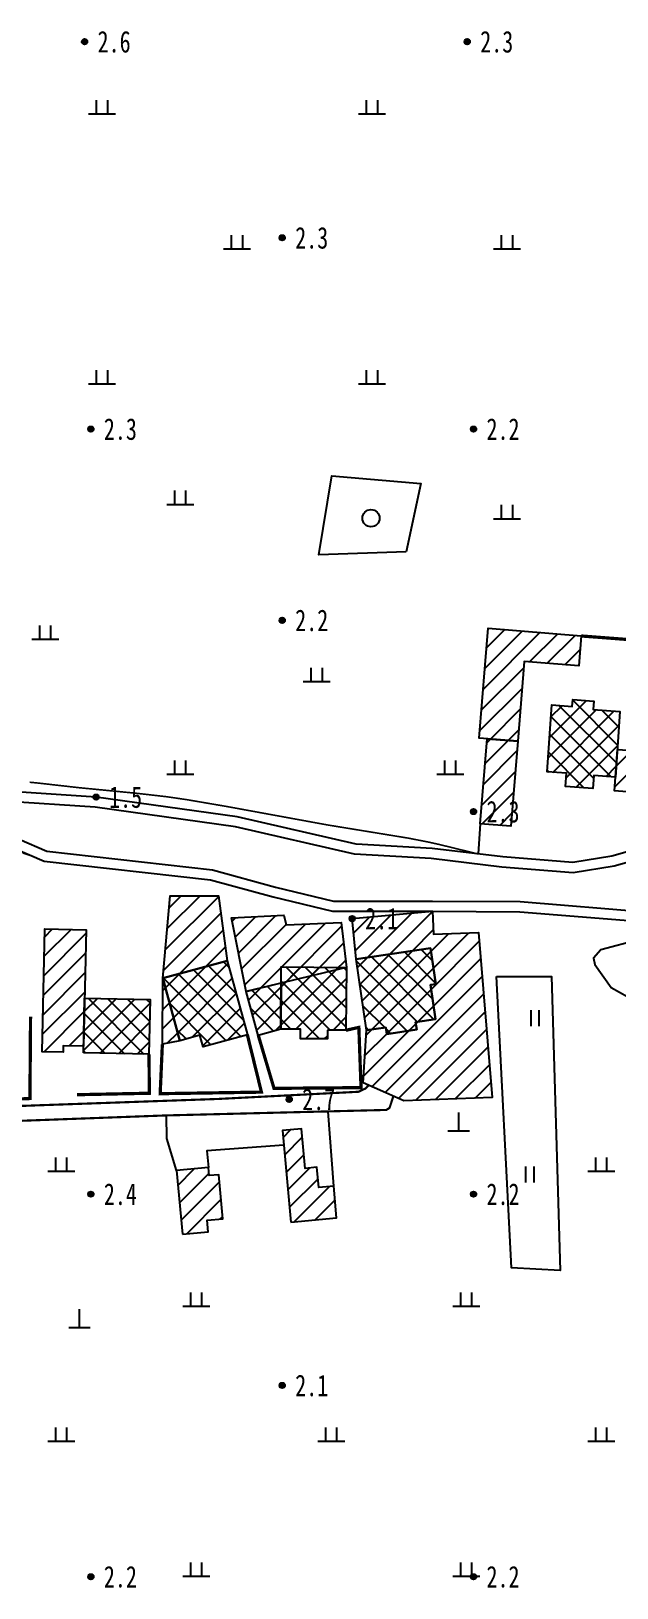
# Model space of a CAD drawing. Header units: metres. Extents: x 494039 to 619385, y 3351420 to 3402703.
# Drawn here: x 589054.5 to 589162.9, y 3392851.6 to 3393140 of the extents above; entities that cross this region are included whole.
import ezdxf
from ezdxf.enums import TextEntityAlignment as Align

# ---------------------------------------------------------------- set-up
doc = ezdxf.new("R2010")
doc.units = ezdxf.units.M
for name, pattern in [('2430', [0]), ('8522', [0]), ('9610', [0])]:
    doc.linetypes.add(name, pattern=pattern)
for name, color, linetype in [('210100', 130, 'Continuous'), ('310300', 8, 'Continuous'), ('310500', 8, 'Continuous'), ('340703', 8, 'Continuous'), ('380201', 8, '2430'), ('420500', 8, 'Continuous'), ('720100', 8, 'Continuous'), ('760202', 8, '8522'), ('810100', 8, '9610'), ('810302', 8, 'Continuous'), ('810501', 8, 'Continuous'), ('810600', 8, 'Continuous')]:
    doc.layers.add(name, color=color, linetype=linetype)
doc.layers.add('710101', color=8, linetype='Continuous', lineweight=0)
pattern_1 = [(45, (0, 0), (-1.767766953, 1.767766953), []), (135, (0, 0), (-1.767766953, -1.767766953), [])]
pattern_2 = [(45, (0, 0), (-1.767766953, 1.767766953), [])]

# ---------------------------------------------------------------- blocks, each defined once
blk = doc.blocks.new('of')
at = {"color": 0, "linetype": 'Continuous'}
for p, q in [((0, 0), (0, 1.7)), ((-1, 0), (1, 0))]:
    blk.add_line(p, q, dxfattribs=at)
blk = doc.blocks.new('p_point')
for radius in [0.25, 0.2, 0.15, 0.1, 0.05]:
    blk.add_circle((0, 0), radius)
blk.add_point((0, 0))
blk = doc.blocks.new('v1')
blk.add_circle((0, 0), 0.8)
blk = doc.blocks.new('ve')
at = {"color": 0, "linetype": 'Continuous'}
for p, q in [((-0.4, 1.5), (-0.4, 0)), ((0.4, 0), (0.4, 1.5))]:
    blk.add_line(p, q, dxfattribs=at)
blk = doc.blocks.new('vm')
at = {"linetype": 'Continuous'}
for p, q in [((1.25, 0), (-1.25, 0)), ((-0.5, 0), (-0.5, 1.3)), ((0.5, 1.3), (0.5, 0))]:
    blk.add_line(p, q, dxfattribs=at)
blk = doc.blocks.new('1-3&1-4')
at = {"layer": '310300', "linetype": 'Continuous'}
h = blk.add_hatch(dxfattribs=at)
h.set_pattern_fill('ANSI31', color=8, scale=20, style=0)
h.set_pattern_definition(pattern_2)
h.paths.add_polyline_path([(589156.3246, 3393027.9574), (589155.8704, 3393022.4266), (589145.7938, 3393023.2543), (589144.5781, 3393008.4521), (589137.4167, 3393009.0403), (589139.0868, 3393029.3732)])
h = blk.add_hatch(dxfattribs=at)
h.set_pattern_fill('ANSI31', color=8, scale=20, style=0)
h.set_pattern_definition(pattern_2)
h.paths.add_polyline_path([(589144.5781, 3393008.4521), (589143.2852, 3392992.7113), (589137.6346, 3392993.1754), (589138.9274, 3393008.9162)])
h = blk.add_hatch(dxfattribs=at)
h.set_pattern_fill('ANSI31', color=8, scale=20, style=0)
h.set_pattern_definition(pattern_2)
h.paths.add_polyline_path([(589163.0297, 3393006.9356), (589166.8534, 3393006.6676), (589166.3142, 3392998.9769), (589162.4905, 3392999.245)])
h = blk.add_hatch(dxfattribs=at)
h.set_pattern_fill('ANSI31', color=8, scale=20, style=0)
h.set_pattern_definition(pattern_2)
h.paths.add_polyline_path([(589078.8577, 3392964.5536), (589080.2401, 3392979.8539), (589089.1979, 3392979.8145), (589090.7615, 3392967.8099)])
h = blk.add_hatch(dxfattribs=at)
h.set_pattern_fill('ANSI31', color=8, scale=20, style=0)
h.set_pattern_definition(pattern_2)
h.paths.add_polyline_path([(589114.6368, 3392968.0726), (589113.9238, 3392975.6198), (589128.796, 3392976.9643), (589128.9875, 3392972.7284), (589137.3151, 3392973.0597), (589139.8352, 3392942.4698), (589123.4651, 3392941.8811), (589120.1821, 3392943.3218), (589115.943, 3392945.2022), (589116.6076, 3392954.9257), (589120.1626, 3392955.4586), (589120.3484, 3392954.2193), (589125.8777, 3392955.0482), (589125.6707, 3392956.4291), (589129.3578, 3392956.9819), (589128.4061, 3392963.3299), (589129.4054, 3392963.4797), (589128.4074, 3392970.1369)])
h = blk.add_hatch(dxfattribs=at)
h.set_pattern_fill('ANSI31', color=8, scale=20, style=0)
h.set_pattern_definition(pattern_2)
h.paths.add_polyline_path([(589064.1888, 3392951.9929), (589060.4252, 3392952.0724), (589060.3992, 3392950.8451), (589056.5372, 3392950.9267), (589057.0192, 3392973.716), (589064.6448, 3392973.5547)])
h = blk.add_hatch(dxfattribs=at)
h.set_pattern_fill('ANSI31', color=8, scale=20, style=0)
h.set_pattern_definition(pattern_2)
h.paths.add_polyline_path([(589094.2684, 3392962.0866), (589091.5542, 3392975.7635), (589101.2972, 3392976.2341), (589101.6923, 3392974.4253), (589111.9027, 3392974.8645), (589112.8477, 3392966.5544)])
h = blk.add_hatch(dxfattribs=at)
h.set_pattern_fill('ANSI31', color=8, scale=20, style=0)
h.set_pattern_definition(pattern_2)
h.paths.add_polyline_path([(589082.0187, 3392952.9982), (589078.7771, 3392952.3274), (589078.8577, 3392964.5536)])
h = blk.add_hatch(dxfattribs=at)
h.set_pattern_fill('ANSI31', color=8, scale=20, style=0)
h.set_pattern_definition(pattern_2)
h.paths.add_polyline_path([(589102.5767, 3392919.3968), (589111.0472, 3392920.1703), (589110.5104, 3392926.048), (589107.7515, 3392925.796), (589107.4092, 3392929.5443), (589105.2213, 3392929.3445), (589104.5499, 3392936.6969), (589101.0263, 3392936.3751)])
h = blk.add_hatch(dxfattribs=at)
h.set_pattern_fill('ANSI31', color=8, scale=20, style=0)
h.set_pattern_definition(pattern_2)
h.paths.add_polyline_path([(589082.4838, 3392917.1639), (589087.279, 3392917.6085), (589087.08, 3392919.7556), (589089.9986, 3392920.0262), (589089.2434, 3392928.1713), (589087.4406, 3392928.0042), (589087.3037, 3392929.481), (589081.3927, 3392928.9329)])
at = {"layer": '310500', "linetype": 'Continuous'}
h = blk.add_hatch(dxfattribs=at)
h.set_pattern_fill('ANSI37', color=8, scale=20, style=0)
h.set_pattern_definition(pattern_1)
h.paths.add_polyline_path([(589162.6719, 3393001.8317), (589158.6688, 3393002.1124), (589158.5015, 3392999.7259), (589153.4471, 3393000.0803), (589153.6177, 3393002.5141), (589150.0115, 3393002.7669), (589150.8819, 3393015.1809), (589154.6851, 3393014.9143), (589154.7734, 3393016.1745), (589158.6799, 3393015.9006), (589158.5684, 3393014.3099), (589163.5223, 3393013.9625)])
h = blk.add_hatch(dxfattribs=at)
h.set_pattern_fill('ANSI37', color=8, scale=20, style=0)
h.set_pattern_definition(pattern_1)
h.paths.add_polyline_path([(589128.4074, 3392970.1369), (589129.4054, 3392963.4797), (589128.4061, 3392963.3299), (589129.3578, 3392956.9819), (589125.6707, 3392956.4291), (589125.8777, 3392955.0482), (589120.3484, 3392954.2193), (589120.1626, 3392955.4586), (589116.6076, 3392954.9257), (589114.6368, 3392968.0726)])
h = blk.add_hatch(dxfattribs=at)
h.set_pattern_fill('ANSI37', color=8, scale=20, style=0)
h.set_pattern_definition(pattern_1)
h.paths.add_polyline_path([(589094.5126, 3392954.0968), (589086.3286, 3392951.8581), (589085.7385, 3392954.0157), (589082.0187, 3392952.9982), (589078.8577, 3392964.5536), (589090.7615, 3392967.8099)])
h = blk.add_hatch(dxfattribs=at)
h.set_pattern_fill('ANSI37', color=8, scale=20, style=0)
h.set_pattern_definition(pattern_1)
h.paths.add_polyline_path([(589109.3718, 3392954.9475), (589109.3588, 3392953.3199), (589104.343, 3392953.36), (589104.357, 3392955.1173), (589100.7022, 3392955.1465), (589100.7941, 3392966.6507), (589112.8477, 3392966.5544), (589112.7547, 3392954.9205)])
h = blk.add_hatch(dxfattribs=at)
h.set_pattern_fill('ANSI37', color=8, scale=20, style=0)
h.set_pattern_definition(pattern_1)
h.paths.add_polyline_path([(589096.5407, 3392953.98), (589094.2684, 3392962.0866), (589100.7707, 3392963.718), (589100.7022, 3392955.1465)])
h = blk.add_hatch(dxfattribs=at)
h.set_pattern_fill('ANSI37', color=8, scale=20, style=0)
h.set_pattern_definition(pattern_1)
h.paths.add_polyline_path([(589064.1623, 3392950.7424), (589064.3768, 3392960.8862), (589076.516, 3392960.6295), (589076.3015, 3392950.4856)])
at = {"layer": '210100', "color": 141, "linetype": 'Continuous', "elevation": 0.8, "flags": 128}
blk.add_lwpolyline([(589170.9986, 3392987.739), (589162.4364, 3392985.3045), (589154.87, 3392984.1009), (589141.6493, 3392985.1618), (589128.5777, 3392986.7149), (589114.3836, 3392987.5527), (589092.3164, 3392992.5978), (589066.3176, 3392996.2505), (589049.3377, 3392997.3377), (589045.4992, 3392995.3205), (589045.227, 3392994.7624), (589045.2173, 3392994.4487), (589046.5753, 3392993.1973), (589052.2315, 3392990.2952), (589057.3998, 3392988.0877), (589088.0544, 3392984.6238), (589099.7498, 3392981.4451), (589110.4924, 3392978.8485), (589128.8007, 3392978.8437), (589145.0518, 3392978.7672), (589168.9542, 3392976.822)], dxfattribs=at)
at = {"layer": '310300', "color": 8, "linetype": 'Continuous', "flags": 128}
for points in [[(589156.3246, 3393027.9574), (589155.8704, 3393022.4266), (589145.7938, 3393023.2543), (589144.5781, 3393008.4521), (589137.4167, 3393009.0403), (589139.0868, 3393029.3732)], [(589078.8577, 3392964.5536), (589080.2401, 3392979.8539), (589089.1979, 3392979.8145), (589090.7615, 3392967.8099)], [(589114.6368, 3392968.0726), (589113.9238, 3392975.6198), (589128.796, 3392976.9643), (589128.9875, 3392972.7284), (589137.3151, 3392973.0597), (589139.8352, 3392942.4698), (589123.4651, 3392941.8811), (589120.1821, 3392943.3218), (589115.943, 3392945.2022), (589116.6076, 3392954.9257), (589120.1626, 3392955.4586), (589120.3484, 3392954.2193), (589125.8777, 3392955.0482), (589125.6707, 3392956.4291), (589129.3578, 3392956.9819), (589128.4061, 3392963.3299), (589129.4054, 3392963.4797), (589128.4074, 3392970.1369)]]:
    blk.add_lwpolyline(points, close=True, dxfattribs=at)
for points, elevation in [([(589144.5781, 3393008.4521), (589143.2852, 3392992.7113), (589137.6346, 3392993.1754), (589138.9274, 3393008.9162)], 6.3062), ([(589163.0297, 3393006.9356), (589166.8534, 3393006.6676), (589166.3142, 3392998.9769), (589162.4905, 3392999.245)], 6.5548), ([(589064.1888, 3392951.9929), (589060.4252, 3392952.0724), (589060.3992, 3392950.8451), (589056.5372, 3392950.9267), (589057.0192, 3392973.716), (589064.6448, 3392973.5547)], 6.7805), ([(589094.2684, 3392962.0866), (589091.5542, 3392975.7635), (589101.2972, 3392976.2341), (589101.6923, 3392974.4253), (589111.9027, 3392974.8645), (589112.8477, 3392966.5544)], 6.8028), ([(589082.0187, 3392952.9982), (589078.7771, 3392952.3274), (589078.8577, 3392964.5536)], 6.7805), ([(589102.5767, 3392919.3968), (589111.0472, 3392920.1703), (589110.5104, 3392926.048), (589107.7515, 3392925.796), (589107.4092, 3392929.5443), (589105.2213, 3392929.3445), (589104.5499, 3392936.6969), (589101.0263, 3392936.3751)], 5.2547), ([(589082.4838, 3392917.1639), (589087.279, 3392917.6085), (589087.08, 3392919.7556), (589089.9986, 3392920.0262), (589089.2434, 3392928.1713), (589087.4406, 3392928.0042), (589087.3037, 3392929.481), (589081.3927, 3392928.9329)], 5.1878)]:
    blk.add_lwpolyline(points, close=True, dxfattribs=dict(at, elevation=elevation))
at = {"layer": '310500', "color": 8, "linetype": 'Continuous', "flags": 128}
for points, elevation in [([(589162.6719, 3393001.8317), (589158.6688, 3393002.1124), (589158.5015, 3392999.7259), (589153.4471, 3393000.0803), (589153.6177, 3393002.5141), (589150.0115, 3393002.7669), (589150.8819, 3393015.1809), (589154.6851, 3393014.9143), (589154.7734, 3393016.1745), (589158.6799, 3393015.9006), (589158.5684, 3393014.3099), (589163.5223, 3393013.9625)], 16.3663), ([(589128.4074, 3392970.1369), (589129.4054, 3392963.4797), (589128.4061, 3392963.3299), (589129.3578, 3392956.9819), (589125.6707, 3392956.4291), (589125.8777, 3392955.0482), (589120.3484, 3392954.2193), (589120.1626, 3392955.4586), (589116.6076, 3392954.9257), (589114.6368, 3392968.0726)], 11.1137), ([(589094.5126, 3392954.0968), (589086.3286, 3392951.8581), (589085.7385, 3392954.0157), (589082.0187, 3392952.9982), (589078.8577, 3392964.5536), (589090.7615, 3392967.8099)], 14.4396), ([(589096.5407, 3392953.98), (589094.2684, 3392962.0866), (589100.7707, 3392963.718), (589100.7022, 3392955.1465)], 11.2978)]:
    blk.add_lwpolyline(points, close=True, dxfattribs=dict(at, elevation=elevation))
for points in [[(589109.3718, 3392954.9475), (589109.3588, 3392953.3199), (589104.343, 3392953.36), (589104.357, 3392955.1173), (589100.7022, 3392955.1465), (589100.7941, 3392966.6507), (589112.8477, 3392966.5544), (589112.7547, 3392954.9205)], [(589064.1623, 3392950.7424), (589064.3768, 3392960.8862), (589076.516, 3392960.6295), (589076.3015, 3392950.4856)]]:
    blk.add_lwpolyline(points, close=True, dxfattribs=at)
at = {"layer": '380201', "color": 8, "linetype": '2430', "const_width": 0.6, "flags": 128}
for points, elevation in [([(589164.6852, 3393027.3188), (589156.3246, 3393027.9574)], 5.7686), ([(589078.7771, 3392952.3274), (589078.3724, 3392943.1795), (589097.1248, 3392943.4665), (589094.5126, 3392954.0968)], 5.2053)]:
    blk.add_lwpolyline(points, dxfattribs=dict(at, elevation=elevation))
for points in [[(589031.6388, 3392961.8715), (589030.6648, 3392961.7096), (589033.205, 3392941.4065), (589054.2528, 3392942.2831), (589054.3698, 3392957.428)], [(589096.5407, 3392953.98), (589099.453, 3392944.1643), (589115.566, 3392944.3004), (589115.1646, 3392955.4595), (589112.7547, 3392954.9205)], [(589062.9709, 3392942.9895), (589076.3697, 3392943.2612), (589076.3015, 3392950.4856)]]:
    blk.add_lwpolyline(points, dxfattribs=at)
at = {"layer": '420500', "color": 8, "linetype": 'Continuous', "const_width": 0.4, "flags": 128}
for points in [[(589116.9625, 3392944.75), (589116.4117, 3392944.15), (589115.1017, 3392943.5335), (589089.1607, 3392942.2053), (589055.6456, 3392941.0222), (589021.478, 3392939.7144), (589013.3255, 3392939.6149), (589011.2138, 3392940.4898), (589008.786, 3392941.6959), (589008.0736, 3392942.843), (589007.7408, 3392943.7672)], [(589035.1471, 3392937.5099), (589079.537, 3392939.153), (589120.2576, 3392940.1683), (589120.8472, 3392940.5514), (589121.5571, 3392942.7184)]]:
    blk.add_lwpolyline(points, dxfattribs=at)
at = {"layer": '710101', "color": 8, "linetype": 'Continuous', "const_width": 0.3, "elevation": 2, "flags": 128}
for points in [[(589137.2299, 3392987.5795), (589130.1823, 3392989.3051), (589128.0376, 3392989.7814), (589124.4347, 3392990.4908), (589109.3516, 3392992.9542), (589090.685, 3392996.3737), (589083.3495, 3392997.63), (589079.596, 3392998.1776), (589074.1972, 3392998.797), (589063.3402, 3392999.8538), (589055.6636, 3393000.7245), (589054.1847, 3393000.8643)], [(589052.9049, 3392987.7542), (589054.8387, 3392987.138)]]:
    blk.add_lwpolyline(points, dxfattribs=at)
at = {"layer": '760202', "color": 8, "linetype": '8522', "flags": 128}
blk.add_lwpolyline([(589508.031, 3393008.7905), (589499.3527, 3393002.6165), (589494.1922, 3392998.0547), (589493.7695, 3392995.093), (589492.9415, 3392993.6818), (589491.1877, 3392991.9379), (589488.7815, 3392990.5762), (589479.639, 3392986.0937), (589456.704, 3392979.0237), (589439.8735, 3392974.7389), (589425.6857, 3392971.9691), (589413.8666, 3392969.9992), (589408.4443, 3392969.9687), (589385.9571, 3392973.9616), (589360.8391, 3392977.2914), (589327.0576, 3392981.9296), (589314.888, 3392983.0856), (589312.7079, 3392985.093), (589311.1235, 3392985.8761), (589309.3107, 3392985.7723), (589285.4533, 3392987.657), (589268.9006, 3392989.0509), (589236.1084, 3392990.6343), (589229.0705, 3392991.1101), (589228.7703, 3392988.3685), (589222.151, 3392989.7716), (589222.3083, 3392991.2832), (589207.0337, 3392990.6181), (589184.9881, 3392989.8435), (589170.7218, 3392989.6142), (589162.0303, 3392987.143), (589154.7965, 3392985.9922), (589141.8355, 3392987.0323), (589128.7435, 3392988.5878), (589114.6507, 3392989.4195), (589092.6572, 3392994.4477), (589066.5087, 3392998.1215), (589048.9308, 3392999.247), (589044.0799, 3392996.6977), (589043.3611, 3392995.2239), (589043.3121, 3392993.6487), (589045.4898, 3392991.6419), (589051.4324, 3392988.5928), (589056.915, 3392986.2511), (589087.7003, 3392982.7725), (589099.2806, 3392979.625), (589110.2711, 3392976.9691), (589128.796, 3392976.9643), (589144.971, 3392976.8881), (589168.9352, 3392974.9379), (589186.5022, 3392976.012), (589194.1308, 3392975.3301), (589200.7334, 3392973.6455), (589206.8979, 3392970.4675), (589214.1713, 3392968.6813), (589218.5834, 3392967.9899), (589221.0741, 3392967.2584), (589221.6172, 3392966.9399), (589222.4675, 3392966.1495), (589230.906, 3392932.7541), (589231.3825, 3392924.9964)], dxfattribs=at)
at = {"layer": '810100', "color": 8, "linetype": '9610', "flags": 128}
for points in [[(589123.9296, 3393043.5411), (589107.7592, 3393043.0055), (589110.1466, 3393057.638), (589126.6105, 3393056.1817)], [(589140.6328, 3392964.8985), (589150.8644, 3392964.9124), (589152.4407, 3392910.4003), (589143.452, 3392910.9352)]]:
    blk.add_lwpolyline(points, close=True, dxfattribs=at)
for points, elevation in [([(589137.6346, 3392993.1754), (589137.2299, 3392987.5795)], 3.6953), ([(589081.3927, 3392928.9329), (589079.6169, 3392934.9064), (589079.537, 3392939.153)], 3.5949), ([(589101.2778, 3392933.6204), (589087.0023, 3392932.5773), (589087.3037, 3392929.481)], 3.5949)]:
    blk.add_lwpolyline(points, dxfattribs=dict(at, elevation=elevation))
at = {"layer": '810100', "color": 8, "linetype": '9610', "elevation": 3.7287, "flags": 128}
blk.add_lwpolyline([(589178.5516, 3392972.6029), (589166.9298, 3392971.6932), (589159.9793, 3392969.793), (589158.6355, 3392968.2487), (589158.8413, 3392967.1075), (589161.8838, 3392962.8444), (589166.506, 3392960.2788), (589171.731, 3392959.9838), (589175.1485, 3392961.3324), (589178.4312, 3392963.1973), (589183.4769, 3392963.5909), (589185.0453, 3392964.2746), (589185.4384, 3392965.9393)], close=True, dxfattribs=at)
at = {"layer": '810100', "color": 8, "linetype": '9610', "flags": 128}
blk.add_lwpolyline([(589110.5104, 3392926.048), (589109.4695, 3392939.8993)], dxfattribs=at)
at = {"layer": '340703', "color": 8, "linetype": 'Continuous', "xscale": 2, "yscale": 2}
for p in [(589133.6576, 3392936.2706, 3.6309), (589063.4305, 3392899.89, 3.3431)]:
    blk.add_blockref('of', p, dxfattribs=at)
at = {"layer": '720100', "color": 8, "linetype": 'Continuous', "xscale": 2, "yscale": 2, "zscale": 2}
for p in [(589064.3787, 3393138.0243, 2.6206), (589135.2335, 3393138.0244, 2.3363), (589100.9708, 3393101.7055, 2.3109), (589065.5433, 3393066.278, 2.3086), (589136.3981, 3393066.2781, 2.2302), (589100.9706, 3393030.8507, 2.2483), (589066.5087, 3392998.1215, 1.5101), (589136.3979, 3392995.4233, 2.32), (589113.9238, 3392975.6198, 2.1077), (589102.2697, 3392942.1282, 2.6948), (589065.543, 3392924.5684, 2.3894), (589136.3978, 3392924.5686, 2.1783), (589100.9703, 3392889.1411, 2.1104), (589065.5429, 3392853.7136, 2.2433), (589136.3977, 3392853.7138, 2.2244)]:
    blk.add_blockref('p_point', p, dxfattribs=at)
at = {"layer": '810302', "color": 8, "linetype": 'Continuous', "xscale": 2, "yscale": 2}
for p in [(589067.5969, 3393124.6157), (589117.5969, 3393124.6157), (589092.5969, 3393099.6157), (589142.5969, 3393099.6157), (589067.5969, 3393074.6157), (589117.5969, 3393074.6157), (589082.0841, 3393052.2729), (589142.5969, 3393049.6157), (589057.0841, 3393027.2729), (589107.3466, 3393019.4588), (589082.0841, 3393002.2729), (589132.0841, 3393002.2729), (589060.0475, 3392928.7637), (589160.0475, 3392928.7637), (589085.0475, 3392903.7637), (589135.0475, 3392903.7637), (589060.0475, 3392878.7637), (589110.0475, 3392878.7637), (589160.0475, 3392878.7637), (589085.0475, 3392853.7637), (589135.0475, 3392853.7637)]:
    blk.add_blockref('vm', p, dxfattribs=at)
at = {"layer": '810501', "color": 8, "linetype": 'Continuous', "xscale": 2, "yscale": 2}
blk.add_blockref('v1', (589117.4114, 3393049.771, 3.7934), dxfattribs=at)
at = {"layer": '810600', "color": 8, "linetype": 'Continuous', "xscale": 2, "yscale": 2}
for p in [(589147.7811, 3392955.6783, 3.7934), (589146.8332, 3392926.7126, 3.7934)]:
    blk.add_blockref('ve', p, dxfattribs=at)
at = {"layer": '720100', "color": 8, "width": 0.75}
for s, p in [('2.6', (589066.7787, 3393138.0243, 2.6206)), ('2.3', (589137.6335, 3393138.0244, 2.3363)), ('2.3', (589103.3708, 3393101.7055, 2.3109)), ('2.3', (589067.9433, 3393066.278, 2.3086)), ('2.2', (589138.7981, 3393066.2781, 2.2302)), ('2.2', (589103.3706, 3393030.8507, 2.2483)), ('1.5', (589068.9087, 3392998.1215, 1.5101)), ('2.3', (589138.7979, 3392995.4233, 2.32)), ('2.1', (589116.3238, 3392975.6198, 2.1077)), ('2.7', (589104.6697, 3392942.1282, 2.6948)), ('2.4', (589067.943, 3392924.5684, 2.3894)), ('2.2', (589138.7978, 3392924.5686, 2.1783)), ('2.1', (589103.3703, 3392889.1411, 2.1104)), ('2.2', (589067.9429, 3392853.7136, 2.2433)), ('2.2', (589138.7977, 3392853.7138, 2.2244))]:
    blk.add_text(s, height=4, dxfattribs=at).set_placement(p, align=Align.MIDDLE_LEFT)

msp = doc.modelspace()

# ---------------------------------------------------------------- block references
msp.add_blockref('1-3&1-4', (0, 0))

doc.saveas('drawing.dxf')
